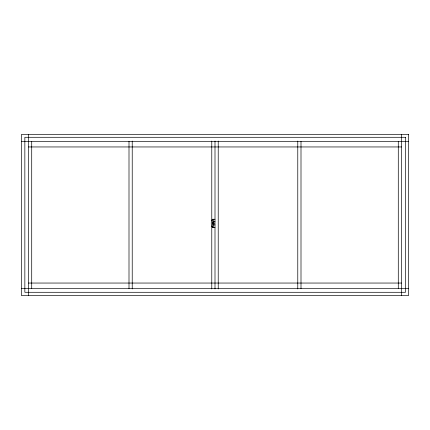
<?xml version="1.0" encoding="UTF-8"?>
<svg xmlns="http://www.w3.org/2000/svg" width="430" height="430" viewBox="0 0 430 430"><rect width="100%" height="100%" fill="white"/><g stroke="black" fill="none" stroke-linecap="round" stroke-linejoin="round"><path stroke-width="0.64" d="M21.5 141.362L408.5 141.362M28.487 146.952L401.512 146.952M215 227.32L212.312 227.32L212.312 219.257L215 219.257M213.387 221.676L215 221.676M213.387 224.901L215 224.901M28.487 283.048L401.512 283.048M21.5 288.637L408.5 288.637M401.512 134.375L401.512 295.625M398.287 141.362L398.287 288.637M301 141.362L301 288.637M297.775 141.061L297.775 288.938M218.225 141.061L218.225 288.938M215 141.061L215 288.938M213.387 219.257L213.387 227.32M211.775 141.061L211.775 220.697M211.775 226.062L211.775 288.938M132.225 141.061L132.225 288.938M129 141.362L129 288.637M31.712 141.362L31.712 288.637M28.487 134.375L28.487 295.625M212.312 227.32A8.095 8.095 0 0 1 212.312 219.257M408.5 134.375L21.5 134.375L21.5 295.625L408.5 295.625L408.5 134.375M405.501 137.294L24.849 137.294L24.849 292.292L405.501 292.292L405.501 137.294M212.984 223.987A0.806 0.806 0 0 0 214.194 223.288A0.806 0.806 0 0 0 212.984 222.589A0.806 0.806 0 0 0 212.984 223.987"/></g></svg>
